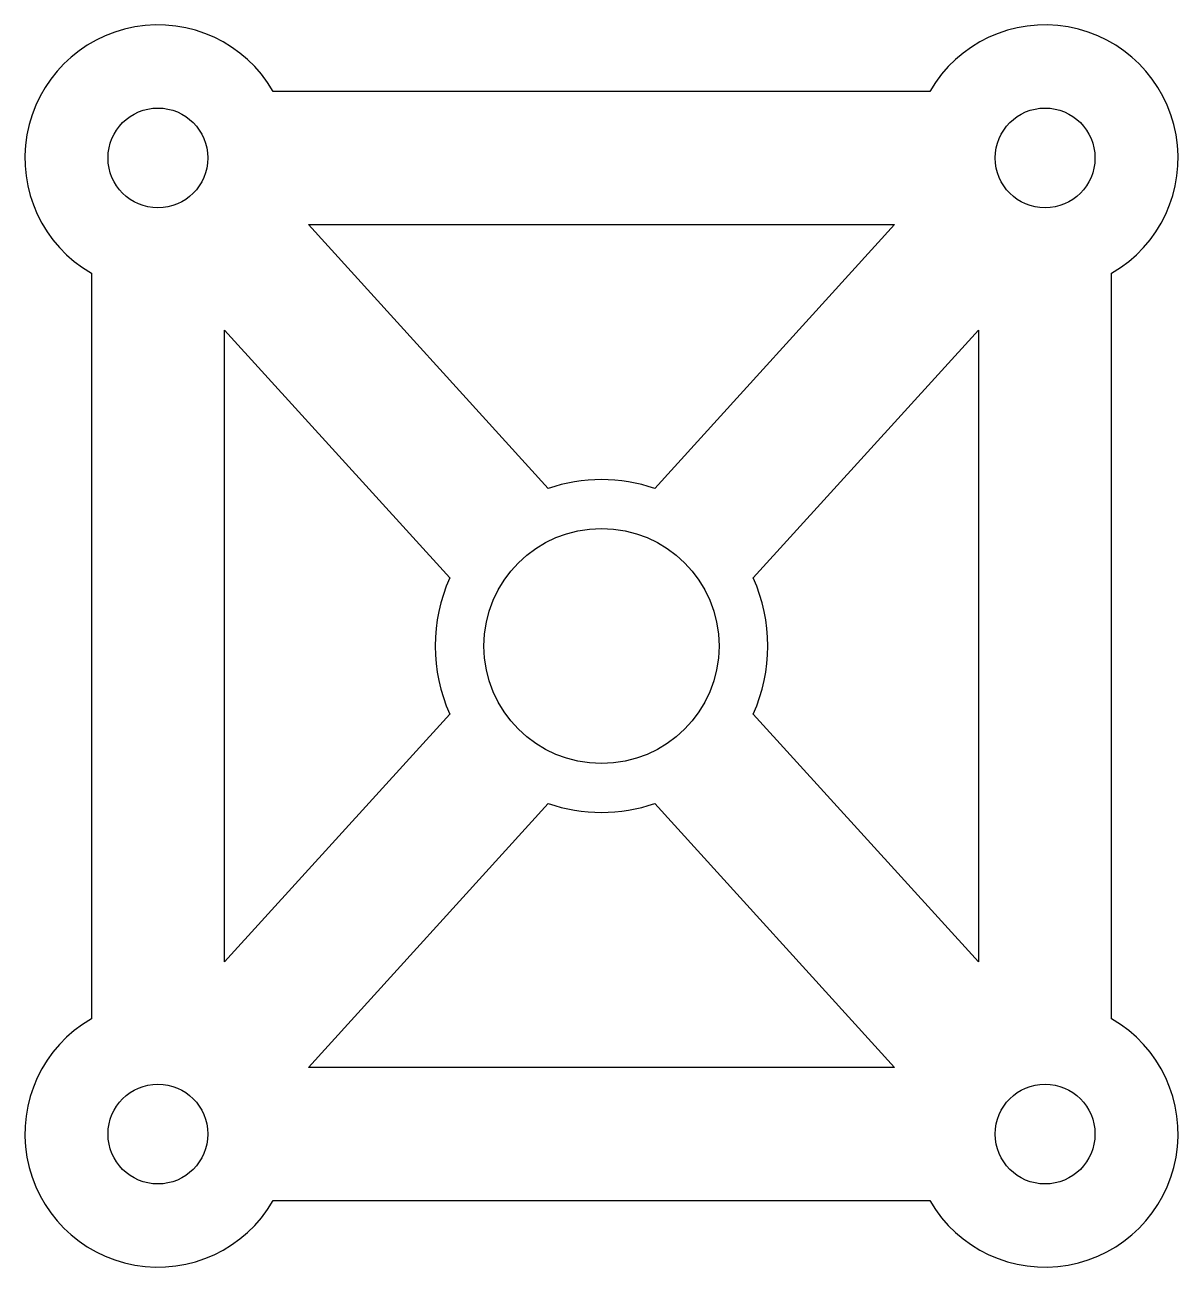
# Model space of a CAD drawing. Header units: millimetres. Extents: x -26 to 26, y -28 to 28.
import ezdxf

# ---------------------------------------------------------------- set-up
doc = ezdxf.new("R2010")
doc.units = ezdxf.units.MM

msp = doc.modelspace()

# ---------------------------------------------------------------- linework, layer by layer
for p, q in [((14.804, 25), (-14.804, 25)), ((-2.404, 7.104), (-13.218, 19)), ((-13.218, 19), (13.218, 19)), ((13.218, 19), (2.404, 7.104)), ((-23, 16.804), (-23, -16.804)), ((23, -16.804), (23, 16.804)), ((-17, -14.24), (-17, 14.24)), ((-17, 14.24), (-6.844, 3.068)), ((6.844, 3.068), (17, 14.24)), ((17, 14.24), (17, -14.24)), ((-6.844, -3.068), (-17, -14.24)), ((17, -14.24), (6.844, -3.068)), ((-13.218, -19), (-2.404, -7.104)), ((2.404, -7.104), (13.218, -19)), ((13.218, -19), (-13.218, -19)), ((-14.804, -25), (14.804, -25))]:
    msp.add_line(p, q)
for centre, radius in [((-20, 22), 2.25), ((20, 22), 2.25), ((0, 0), 5.3), ((-20, -22), 2.25), ((20, -22), 2.25)]:
    msp.add_circle(centre, radius)
for centre, radius, start, end in [((-20, 22), 6, 30, 240), ((20, 22), 6, -60, 150), ((0, 0), 7.5, 71.3045, 108.6955), ((0, 0), 7.5, -204.1481, -155.8519), ((0, 0), 7.5, -24.1481, 24.1481), ((0, 0), 7.5, -108.6955, -71.3045), ((-20, -22), 6, -240, -30), ((20, -22), 6, -150, 60)]:
    msp.add_arc(centre, radius, start, end)

doc.saveas('drawing.dxf')
